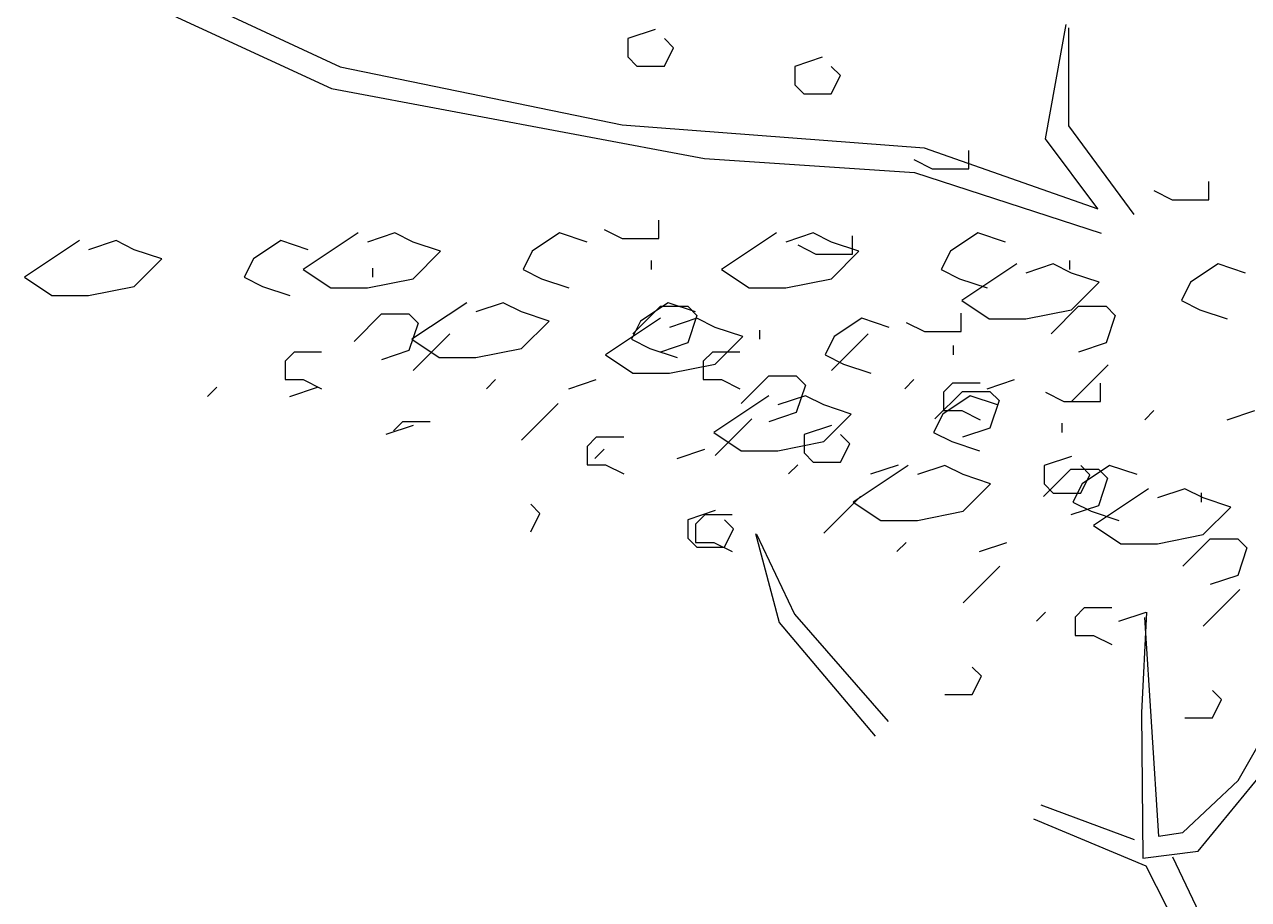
# Model space of a CAD drawing. Header units: metres. Extents: x 2330 to 2661, y 695 to 924.
# Drawn here: x 2595.262 to 2596.134, y 787.906 to 788.528 of the extents above; entities that cross this region are included whole.
import ezdxf

# ---------------------------------------------------------------- set-up
doc = ezdxf.new("R2010")
doc.units = ezdxf.units.M
doc.header["$LTSCALE"] = 20

msp = doc.modelspace()

# ---------------------------------------------------------------- linework, layer by layer
for p, q in [((2595.26474, 788.5826), (2595.48063, 788.48289)), ((2595.3725, 788.55148), (2595.48696, 788.49832)), ((2595.71119, 788.52488), (2595.69163, 788.51836)), ((2595.98907, 788.44694), (2596.00366, 788.52829)), ((2596.00541, 788.52609), (2596.00541, 788.4563)), ((2595.69163, 788.51836), (2595.69163, 788.50531)), ((2595.72422, 788.51183), (2595.7177, 788.51836)), ((2595.7177, 788.49879), (2595.72422, 788.51183)), ((2595.48696, 788.49832), (2595.68765, 788.45706)), ((2595.69163, 788.50531), (2595.69815, 788.49879)), ((2595.69815, 788.49879), (2595.71119, 788.49879)), ((2595.71119, 788.49879), (2595.7177, 788.49879)), ((2595.83, 788.50506), (2595.81045, 788.49854)), ((2595.81045, 788.49854), (2595.81045, 788.4855)), ((2595.84304, 788.49202), (2595.83652, 788.49854)), ((2595.83652, 788.47897), (2595.84304, 788.49202)), ((2595.48063, 788.48289), (2595.74634, 788.43304)), ((2595.81045, 788.4855), (2595.81697, 788.47897)), ((2595.81697, 788.47897), (2595.83, 788.47897)), ((2595.83, 788.47897), (2595.83652, 788.47897)), ((2595.68765, 788.45706), (2595.90267, 788.44068)), ((2596.00541, 788.4563), (2596.05191, 788.39315)), ((2596.02626, 788.39719), (2595.98907, 788.44694)), ((2595.90267, 788.44068), (2596.02626, 788.39719)), ((2595.93441, 788.42574), (2595.93441, 788.43879)), ((2595.74634, 788.43304), (2595.8958, 788.42307)), ((2595.8953, 788.43227), (2595.90834, 788.42574)), ((2595.8958, 788.42307), (2596.02866, 788.37986)), ((2595.90834, 788.42574), (2595.93441, 788.42574)), ((2596.10536, 788.40367), (2596.10536, 788.41672)), ((2596.06626, 788.4102), (2596.07929, 788.40367)), ((2596.07929, 788.40367), (2596.10536, 788.40367)), ((2595.71382, 788.37608), (2595.71382, 788.38913)), ((2595.49975, 788.38009), (2595.46064, 788.354)), ((2595.52582, 788.38009), (2595.50626, 788.37356)), ((2595.53885, 788.37356), (2595.52582, 788.38009)), ((2595.64313, 788.38009), (2595.62358, 788.36704)), ((2595.66268, 788.37356), (2595.64313, 788.38009)), ((2595.67471, 788.38261), (2595.68775, 788.37608)), ((2595.68775, 788.37608), (2595.71382, 788.37608)), ((2595.79754, 788.38009), (2595.75844, 788.354)), ((2595.82361, 788.38009), (2595.80406, 788.37356)), ((2595.83665, 788.37356), (2595.82361, 788.38009)), ((2595.85169, 788.36505), (2595.85169, 788.37809)), ((2595.94092, 788.38009), (2595.92137, 788.36704)), ((2595.96048, 788.37356), (2595.94092, 788.38009)), ((2595.30122, 788.37457), (2595.26211, 788.34848)), ((2595.32729, 788.37457), (2595.30773, 788.36805)), ((2595.34032, 788.36805), (2595.32729, 788.37457)), ((2595.35987, 788.36152), (2595.34032, 788.36805)), ((2595.4446, 788.37457), (2595.42505, 788.36152)), ((2595.46415, 788.36805), (2595.4446, 788.37457)), ((2595.5584, 788.36704), (2595.53885, 788.37356)), ((2595.81258, 788.37157), (2595.82562, 788.36505)), ((2595.8562, 788.36704), (2595.83665, 788.37356)), ((2595.34032, 788.34196), (2595.35987, 788.36152)), ((2595.42505, 788.36152), (2595.41853, 788.34848)), ((2595.53885, 788.34748), (2595.5584, 788.36704)), ((2595.62358, 788.36704), (2595.61706, 788.354)), ((2595.7083, 788.36052), (2595.7083, 788.354)), ((2595.82562, 788.36505), (2595.85169, 788.36505)), ((2595.83665, 788.34748), (2595.8562, 788.36704)), ((2595.92137, 788.36704), (2595.91485, 788.354)), ((2596.0061, 788.36052), (2596.0061, 788.354)), ((2595.46064, 788.354), (2595.48019, 788.34095)), ((2595.50977, 788.355), (2595.50977, 788.34848)), ((2595.61706, 788.354), (2595.63009, 788.34748)), ((2595.75844, 788.354), (2595.77799, 788.34095)), ((2595.91485, 788.354), (2595.92789, 788.34748)), ((2595.9685, 788.35802), (2595.92939, 788.33193)), ((2595.99457, 788.35802), (2595.97501, 788.35149)), ((2596.0076, 788.35149), (2595.99457, 788.35802)), ((2596.02715, 788.34497), (2596.0076, 788.35149)), ((2596.11188, 788.35802), (2596.09233, 788.34497)), ((2596.13143, 788.35149), (2596.11188, 788.35802)), ((2595.26211, 788.34848), (2595.28166, 788.33543)), ((2595.30773, 788.33543), (2595.34032, 788.34196)), ((2595.41853, 788.34848), (2595.43156, 788.34196)), ((2595.43156, 788.34196), (2595.45112, 788.33543)), ((2595.50626, 788.34095), (2595.53885, 788.34748)), ((2595.63009, 788.34748), (2595.64965, 788.34095)), ((2595.80406, 788.34095), (2595.83665, 788.34748)), ((2595.92789, 788.34748), (2595.94744, 788.34095)), ((2596.0076, 788.3254), (2596.02715, 788.34497)), ((2596.09233, 788.34497), (2596.08581, 788.33193)), ((2595.28166, 788.33543), (2595.30773, 788.33543)), ((2595.48019, 788.34095), (2595.50626, 788.34095)), ((2595.77799, 788.34095), (2595.80406, 788.34095)), ((2595.57695, 788.33043), (2595.53785, 788.30434)), ((2595.60302, 788.33043), (2595.58347, 788.32391)), ((2595.61606, 788.32391), (2595.60302, 788.33043)), ((2595.63561, 788.31738), (2595.61606, 788.32391)), ((2595.69527, 788.30834), (2595.71482, 788.32791)), ((2595.72033, 788.33043), (2595.70078, 788.31738)), ((2595.71482, 788.32791), (2595.73437, 788.32791)), ((2595.73989, 788.32391), (2595.72033, 788.33043)), ((2595.73437, 788.32791), (2595.74089, 788.32139)), ((2595.92939, 788.33193), (2595.94895, 788.31888)), ((2595.97501, 788.31888), (2596.0076, 788.3254)), ((2595.99306, 788.30834), (2596.01262, 788.32791)), ((2596.01262, 788.32791), (2596.03217, 788.32791)), ((2596.03217, 788.32791), (2596.03868, 788.32139)), ((2596.08581, 788.33193), (2596.09885, 788.3254)), ((2596.09885, 788.3254), (2596.1184, 788.31888)), ((2595.49674, 788.30282), (2595.51629, 788.32239)), ((2595.51629, 788.32239), (2595.53584, 788.32239)), ((2595.53584, 788.32239), (2595.54236, 788.31587)), ((2595.54236, 788.31587), (2595.53584, 788.2963)), ((2595.61606, 788.29782), (2595.63561, 788.31738)), ((2595.71482, 788.31939), (2595.67572, 788.2933)), ((2595.70078, 788.31738), (2595.69427, 788.30434)), ((2595.74089, 788.31939), (2595.72134, 788.31287)), ((2595.74089, 788.32139), (2595.73437, 788.30182)), ((2595.75392, 788.31287), (2595.74089, 788.31939)), ((2595.8582, 788.31939), (2595.83865, 788.30635)), ((2595.87776, 788.31287), (2595.8582, 788.31939)), ((2595.88979, 788.3164), (2595.90282, 788.30987)), ((2595.92889, 788.30987), (2595.92889, 788.32292)), ((2595.94895, 788.31888), (2595.97501, 788.31888)), ((2596.03868, 788.32139), (2596.03217, 788.30182)), ((2595.56492, 788.30834), (2595.53885, 788.28225)), ((2595.77348, 788.30635), (2595.75392, 788.31287)), ((2595.75392, 788.28678), (2595.77348, 788.30635)), ((2595.78551, 788.31086), (2595.78551, 788.30434)), ((2595.83865, 788.30635), (2595.83213, 788.2933)), ((2595.86271, 788.30834), (2595.83665, 788.28225)), ((2595.90282, 788.30987), (2595.92889, 788.30987)), ((2595.53785, 788.30434), (2595.5574, 788.29129)), ((2595.58347, 788.29129), (2595.61606, 788.29782)), ((2595.69427, 788.30434), (2595.7073, 788.29782)), ((2595.7073, 788.29782), (2595.72685, 788.29129)), ((2595.73437, 788.30182), (2595.71482, 788.2953)), ((2595.92338, 788.29983), (2595.92338, 788.2933)), ((2596.03217, 788.30182), (2596.01262, 788.2953)), ((2595.45412, 788.2953), (2595.44761, 788.28877)), ((2595.44761, 788.28877), (2595.44761, 788.27573)), ((2595.47368, 788.2953), (2595.45412, 788.2953)), ((2595.53584, 788.2963), (2595.51629, 788.28978)), ((2595.5574, 788.29129), (2595.58347, 788.29129)), ((2595.67572, 788.2933), (2595.69527, 788.28026)), ((2595.75192, 788.2953), (2595.7454, 788.28877)), ((2595.7454, 788.28877), (2595.7454, 788.27573)), ((2595.77147, 788.2953), (2595.75192, 788.2953)), ((2595.83213, 788.2933), (2595.84517, 788.28678)), ((2595.69527, 788.28026), (2595.72134, 788.28026)), ((2595.72134, 788.28026), (2595.75392, 788.28678)), ((2595.84517, 788.28678), (2595.86472, 788.28026)), ((2596.03367, 788.28627), (2596.0076, 788.26018)), ((2595.44761, 788.27573), (2595.46064, 788.27573)), ((2595.46064, 788.27573), (2595.47368, 788.26921)), ((2595.59751, 788.27573), (2595.59099, 788.26921)), ((2595.64965, 788.26921), (2595.6692, 788.27573)), ((2595.7454, 788.27573), (2595.75844, 788.27573)), ((2595.75844, 788.27573), (2595.77147, 788.26921)), ((2595.77247, 788.25868), (2595.79203, 788.27825)), ((2595.79203, 788.27825), (2595.81158, 788.27825)), ((2595.81158, 788.27825), (2595.8181, 788.27173)), ((2595.8181, 788.27173), (2595.81158, 788.25216)), ((2595.8953, 788.27573), (2595.88878, 788.26921)), ((2595.92288, 788.27322), (2595.91636, 788.2667)), ((2595.94243, 788.27322), (2595.92288, 788.27322)), ((2595.94744, 788.26921), (2595.96699, 788.27573)), ((2596.02816, 788.26021), (2596.02816, 788.27326)), ((2595.39898, 788.27021), (2595.39246, 788.26369)), ((2595.45112, 788.26369), (2595.47067, 788.27021)), ((2595.79203, 788.26422), (2595.75292, 788.23813)), ((2595.8181, 788.26422), (2595.79854, 788.25769)), ((2595.83113, 788.25769), (2595.8181, 788.26422)), ((2595.91034, 788.24765), (2595.92989, 788.26721)), ((2595.93541, 788.26422), (2595.91586, 788.25117)), ((2595.91636, 788.2667), (2595.91636, 788.25366)), ((2595.92989, 788.26721), (2595.94945, 788.26721)), ((2595.95496, 788.25769), (2595.93541, 788.26422)), ((2595.94945, 788.26721), (2595.95596, 788.26069)), ((2595.98905, 788.26674), (2596.00209, 788.26021)), ((2595.64213, 788.25868), (2595.61606, 788.23259)), ((2595.85068, 788.25117), (2595.83113, 788.25769)), ((2595.95596, 788.26069), (2595.94945, 788.24112)), ((2596.00209, 788.26021), (2596.02816, 788.26021)), ((2595.53133, 788.24564), (2595.52481, 788.23911)), ((2595.55088, 788.24564), (2595.53133, 788.24564)), ((2595.77999, 788.24765), (2595.75392, 788.22156)), ((2595.81158, 788.25216), (2595.79203, 788.24564)), ((2595.83113, 788.2316), (2595.85068, 788.25117)), ((2595.91586, 788.25117), (2595.90934, 788.23813)), ((2595.91636, 788.25366), (2595.92939, 788.25366)), ((2595.92939, 788.25366), (2595.94243, 788.24714)), ((2596.06626, 788.25366), (2596.05974, 788.24714)), ((2596.1184, 788.24714), (2596.13795, 788.25366)), ((2595.53885, 788.24312), (2595.5193, 788.23659)), ((2595.75292, 788.23813), (2595.77247, 788.22508)), ((2595.83665, 788.24312), (2595.81709, 788.23659)), ((2595.81709, 788.23659), (2595.81709, 788.22355)), ((2595.84968, 788.23007), (2595.84316, 788.23659)), ((2595.90934, 788.23813), (2595.92237, 788.2316)), ((2595.94945, 788.24112), (2595.92989, 788.2346)), ((2596.00058, 788.24465), (2596.00058, 788.23813)), ((2595.6692, 788.2346), (2595.66268, 788.22808)), ((2595.66268, 788.22808), (2595.66268, 788.21503)), ((2595.68875, 788.2346), (2595.6692, 788.2346)), ((2595.79854, 788.22508), (2595.83113, 788.2316)), ((2595.84316, 788.21703), (2595.84968, 788.23007)), ((2595.92237, 788.2316), (2595.94193, 788.22508)), ((2595.67471, 788.22607), (2595.6682, 788.21955)), ((2595.72685, 788.21955), (2595.7464, 788.22607)), ((2595.77247, 788.22508), (2595.79854, 788.22508)), ((2595.81709, 788.22355), (2595.82361, 788.21703)), ((2596.0076, 788.22105), (2595.98805, 788.21452)), ((2595.66268, 788.21503), (2595.67572, 788.21503)), ((2595.67572, 788.21503), (2595.68875, 788.20851)), ((2595.81258, 788.21503), (2595.80606, 788.20851)), ((2595.82361, 788.21703), (2595.83665, 788.21703)), ((2595.83665, 788.21703), (2595.84316, 788.21703)), ((2595.89129, 788.21456), (2595.85219, 788.18847)), ((2595.86472, 788.20851), (2595.88427, 788.21503)), ((2595.91736, 788.21456), (2595.89781, 788.20803)), ((2595.9304, 788.20803), (2595.91736, 788.21456)), ((2595.98755, 788.19247), (2596.0071, 788.21204)), ((2595.98805, 788.21452), (2595.98805, 788.20148)), ((2596.0071, 788.21204), (2596.02665, 788.21204)), ((2596.02064, 788.208), (2596.01412, 788.21452)), ((2596.03467, 788.21456), (2596.01512, 788.20151)), ((2596.02665, 788.21204), (2596.03317, 788.20551)), ((2596.05423, 788.20803), (2596.03467, 788.21456)), ((2595.94995, 788.20151), (2595.9304, 788.20803)), ((2596.01412, 788.19496), (2596.02064, 788.208)), ((2596.03317, 788.20551), (2596.02665, 788.18595)), ((2595.9304, 788.18194), (2595.94995, 788.20151)), ((2595.98805, 788.20148), (2595.99457, 788.19496)), ((2595.99457, 788.19496), (2596.0076, 788.19496)), ((2596.0076, 788.19496), (2596.01412, 788.19496)), ((2596.01512, 788.20151), (2596.0086, 788.18847)), ((2596.06225, 788.198), (2596.02314, 788.17191)), ((2596.08832, 788.198), (2596.06877, 788.19148)), ((2596.10135, 788.19148), (2596.08832, 788.198)), ((2596.09985, 788.19499), (2596.09985, 788.18847)), ((2595.62909, 788.18041), (2595.62257, 788.18693)), ((2595.8572, 788.19247), (2595.83113, 788.16638)), ((2595.85219, 788.18847), (2595.87174, 788.17542)), ((2596.02665, 788.18595), (2596.0071, 788.17942)), ((2596.0086, 788.18847), (2596.02164, 788.18194)), ((2596.1209, 788.18496), (2596.10135, 788.19148)), ((2596.10135, 788.16539), (2596.1209, 788.18496)), ((2595.62257, 788.16737), (2595.62909, 788.18041)), ((2595.75392, 788.18242), (2595.73437, 788.1759)), ((2595.73437, 788.1759), (2595.73437, 788.16285)), ((2595.7464, 788.17942), (2595.73989, 788.1729)), ((2595.76596, 788.17942), (2595.7464, 788.17942)), ((2595.76696, 788.16938), (2595.76044, 788.1759)), ((2595.89781, 788.17542), (2595.9304, 788.18194)), ((2596.02164, 788.18194), (2596.04119, 788.17542)), ((2595.73989, 788.1729), (2595.73989, 788.15986)), ((2595.76044, 788.15633), (2595.76696, 788.16938)), ((2595.87174, 788.17542), (2595.89781, 788.17542)), ((2596.02314, 788.17191), (2596.0427, 788.15887)), ((2595.73437, 788.16285), (2595.74089, 788.15633)), ((2595.73989, 788.15986), (2595.75292, 788.15986)), ((2595.75292, 788.15986), (2595.76596, 788.15333)), ((2595.78262, 788.1662), (2595.7995, 788.1027)), ((2595.78324, 788.16561), (2595.81039, 788.10881)), ((2595.88979, 788.15986), (2595.88327, 788.15333)), ((2595.94193, 788.15333), (2595.96148, 788.15986)), ((2596.0427, 788.15887), (2596.06877, 788.15887)), ((2596.06877, 788.15887), (2596.10135, 788.16539)), ((2596.08681, 788.14281), (2596.10637, 788.16238)), ((2596.10637, 788.16238), (2596.12592, 788.16238)), ((2596.12592, 788.16238), (2596.13243, 788.15585)), ((2595.74089, 788.15633), (2595.75392, 788.15633)), ((2595.75392, 788.15633), (2595.76044, 788.15633)), ((2596.13243, 788.15585), (2596.12592, 788.13629)), ((2595.95647, 788.14281), (2595.9304, 788.11672)), ((2596.12592, 788.13629), (2596.10637, 788.12976)), ((2596.12742, 788.12626), (2596.10135, 788.10017)), ((2595.81039, 788.10881), (2595.87701, 788.03227)), ((2595.98905, 788.1102), (2595.98253, 788.10368)), ((2596.01663, 788.11321), (2596.01011, 788.10669)), ((2596.01011, 788.10669), (2596.01011, 788.09364)), ((2596.03618, 788.11321), (2596.01663, 788.11321)), ((2596.04119, 788.10368), (2596.06074, 788.1102)), ((2596.06089, 788.11024), (2596.05731, 788.03862)), ((2596.05962, 788.10634), (2596.06949, 787.95078)), ((2595.7995, 788.1027), (2595.86771, 788.02185)), ((2596.01011, 788.09364), (2596.02314, 788.09364)), ((2596.02314, 788.09364), (2596.03618, 788.08712)), ((2595.94343, 788.06454), (2595.93691, 788.07106)), ((2595.93691, 788.0515), (2595.94343, 788.06454)), ((2596.12625, 787.99029), (2596.1682, 788.06437)), ((2596.11439, 788.04799), (2596.10787, 788.05451)), ((2595.91736, 788.0515), (2595.9304, 788.0515)), ((2595.9304, 788.0515), (2595.93691, 788.0515)), ((2596.10787, 788.03494), (2596.11439, 788.04799)), ((2596.05731, 788.03862), (2596.05842, 787.93514)), ((2596.08832, 788.03494), (2596.10135, 788.03494)), ((2596.10135, 788.03494), (2596.10787, 788.03494)), ((2596.0978, 787.94004), (2596.14689, 787.9998)), ((2596.08677, 787.95325), (2596.12625, 787.99029)), ((2595.98559, 787.973), (2596.05222, 787.94831)), ((2595.98045, 787.963), (2596.06046, 787.92955)), ((2596.06949, 787.95078), (2596.08677, 787.95325)), ((2596.05842, 787.93514), (2596.0978, 787.94004)), ((2596.07936, 787.93596), (2596.11144, 787.86929)), ((2596.06046, 787.92955), (2596.09836, 787.85536))]:
    msp.add_line(p, q)

doc.saveas('drawing.dxf')
